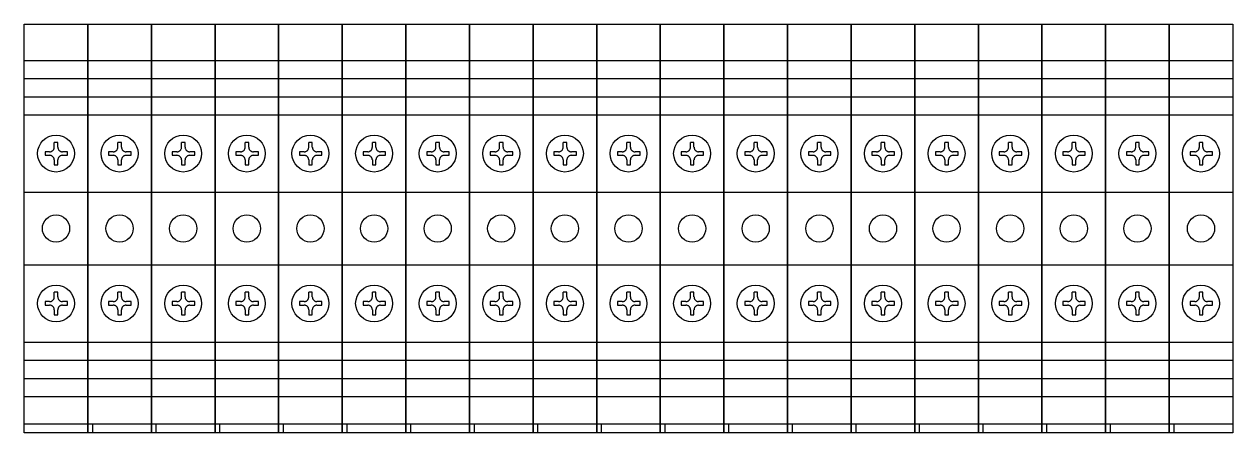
# Model space of a CAD drawing. Extents: x 304728 to 305528, y 295754 to 297954.
# Drawn here: x 305260.5 to 305393.5, y 296476.5 to 296521.5 of the extents above; entities that cross this region are included whole.
import ezdxf

# ---------------------------------------------------------------- set-up
doc = ezdxf.new("R2010")
doc.units = 0
doc.header["$MEASUREMENT"] = 0
doc.linetypes.add('ACAD_ISO02W100', pattern=[15, 12, -3])
doc.layers.add('Layer1', color=7, linetype='Continuous')
doc.layers.add('文字', color=3, linetype='Continuous')

msp = doc.modelspace()

# ---------------------------------------------------------------- linework, layer by layer
at = {"color": 7}
for p, q in [((305260.51, 296517.47), (305267.51, 296517.47)), ((305274.51, 296517.47), (305281.51, 296517.47)), ((305295.51, 296517.47), (305302.52, 296517.47)), ((305309.52, 296517.47), (305316.52, 296517.47)), ((305330.52, 296517.47), (305337.52, 296517.47)), ((305344.52, 296517.47), (305351.53, 296517.47)), ((305365.53, 296517.47), (305372.53, 296517.47)), ((305379.53, 296517.47), (305386.53, 296517.47)), ((305260.51, 296515.47), (305267.51, 296515.47)), ((305274.51, 296515.47), (305281.51, 296515.47)), ((305295.51, 296515.47), (305302.52, 296515.47)), ((305309.52, 296515.47), (305316.52, 296515.47)), ((305330.52, 296515.47), (305337.52, 296515.47)), ((305344.52, 296515.47), (305351.53, 296515.47)), ((305365.53, 296515.47), (305372.53, 296515.47)), ((305379.53, 296515.47), (305386.53, 296515.47)), ((305260.51, 296513.47), (305267.51, 296513.47)), ((305274.51, 296513.47), (305281.51, 296513.47)), ((305295.51, 296513.47), (305302.52, 296513.47)), ((305309.52, 296513.47), (305316.52, 296513.47)), ((305330.52, 296513.47), (305337.52, 296513.47)), ((305344.52, 296513.47), (305351.53, 296513.47)), ((305365.53, 296513.47), (305372.53, 296513.47)), ((305379.53, 296513.47), (305386.53, 296513.47)), ((305260.51, 296511.47), (305267.51, 296511.47)), ((305274.51, 296511.47), (305281.51, 296511.47)), ((305295.51, 296511.47), (305302.52, 296511.47)), ((305309.52, 296511.47), (305316.52, 296511.47)), ((305330.52, 296511.47), (305337.52, 296511.47)), ((305344.52, 296511.47), (305351.53, 296511.47)), ((305365.53, 296511.47), (305372.53, 296511.47)), ((305379.53, 296511.47), (305386.53, 296511.47)), ((305260.51, 296502.97), (305267.51, 296502.97)), ((305274.51, 296502.97), (305281.51, 296502.97)), ((305295.51, 296502.97), (305302.52, 296502.97)), ((305309.52, 296502.97), (305316.52, 296502.97)), ((305330.52, 296502.97), (305337.52, 296502.97)), ((305344.52, 296502.97), (305351.53, 296502.97)), ((305365.53, 296502.97), (305372.53, 296502.97)), ((305379.53, 296502.97), (305386.53, 296502.97)), ((305260.51, 296494.97), (305267.51, 296494.97)), ((305274.51, 296494.97), (305281.51, 296494.97)), ((305295.51, 296494.97), (305302.52, 296494.97)), ((305309.52, 296494.97), (305316.52, 296494.97)), ((305330.52, 296494.97), (305337.52, 296494.97)), ((305344.52, 296494.97), (305351.53, 296494.97)), ((305365.53, 296494.97), (305372.53, 296494.97)), ((305379.53, 296494.97), (305386.53, 296494.97)), ((305260.51, 296486.47), (305267.51, 296486.47)), ((305274.51, 296486.47), (305281.51, 296486.47)), ((305295.51, 296486.47), (305302.52, 296486.47)), ((305309.52, 296486.47), (305316.52, 296486.47)), ((305330.52, 296486.47), (305337.52, 296486.47)), ((305344.52, 296486.47), (305351.53, 296486.47)), ((305365.53, 296486.47), (305372.53, 296486.47)), ((305379.53, 296486.47), (305386.53, 296486.47)), ((305260.51, 296484.47), (305267.51, 296484.47)), ((305274.51, 296484.47), (305281.51, 296484.47)), ((305295.51, 296484.47), (305302.52, 296484.47)), ((305309.52, 296484.47), (305316.52, 296484.47)), ((305330.52, 296484.47), (305337.52, 296484.47)), ((305344.52, 296484.47), (305351.53, 296484.47)), ((305365.53, 296484.47), (305372.53, 296484.47)), ((305379.53, 296484.47), (305386.53, 296484.47)), ((305260.51, 296482.47), (305267.51, 296482.47)), ((305274.51, 296482.47), (305281.51, 296482.47)), ((305295.51, 296482.47), (305302.52, 296482.47)), ((305309.52, 296482.47), (305316.52, 296482.47)), ((305330.52, 296482.47), (305337.52, 296482.47)), ((305344.52, 296482.47), (305351.53, 296482.47)), ((305365.53, 296482.47), (305372.53, 296482.47)), ((305379.53, 296482.47), (305386.53, 296482.47)), ((305260.51, 296480.47), (305267.51, 296480.47)), ((305274.51, 296480.47), (305281.51, 296480.47)), ((305295.51, 296480.47), (305302.52, 296480.47)), ((305309.52, 296480.47), (305316.52, 296480.47)), ((305330.52, 296480.47), (305337.52, 296480.47)), ((305344.52, 296480.47), (305351.53, 296480.47)), ((305365.53, 296480.47), (305372.53, 296480.47)), ((305379.53, 296480.47), (305386.53, 296480.47)), ((305260.51, 296477.47), (305267.51, 296477.47)), ((305274.51, 296477.47), (305281.51, 296477.47)), ((305275.01, 296477.47), (305275.01, 296476.47)), ((305295.51, 296477.47), (305302.52, 296477.47)), ((305296.01, 296477.47), (305296.01, 296476.47)), ((305309.52, 296477.47), (305316.52, 296477.47)), ((305310.02, 296477.47), (305310.02, 296476.47)), ((305330.52, 296477.47), (305337.52, 296477.47)), ((305331.02, 296477.47), (305331.02, 296476.47)), ((305344.52, 296477.47), (305351.53, 296477.47)), ((305345.02, 296477.47), (305345.02, 296476.47)), ((305365.53, 296477.47), (305372.53, 296477.47)), ((305366.03, 296477.47), (305366.03, 296476.47)), ((305379.53, 296477.47), (305386.53, 296477.47)), ((305380.03, 296477.47), (305380.03, 296476.47))]:
    msp.add_line(p, q, dxfattribs=at)
at = {"color": 4}
for p, q in [((305267.51, 296517.47), (305274.51, 296517.47)), ((305302.52, 296517.47), (305309.52, 296517.47)), ((305337.52, 296517.47), (305344.52, 296517.47)), ((305372.53, 296517.47), (305379.53, 296517.47)), ((305267.51, 296515.47), (305274.51, 296515.47)), ((305302.52, 296515.47), (305309.52, 296515.47)), ((305337.52, 296515.47), (305344.52, 296515.47)), ((305372.53, 296515.47), (305379.53, 296515.47)), ((305267.51, 296513.47), (305274.51, 296513.47)), ((305302.52, 296513.47), (305309.52, 296513.47)), ((305337.52, 296513.47), (305344.52, 296513.47)), ((305372.53, 296513.47), (305379.53, 296513.47)), ((305267.51, 296511.47), (305274.51, 296511.47)), ((305302.52, 296511.47), (305309.52, 296511.47)), ((305337.52, 296511.47), (305344.52, 296511.47)), ((305372.53, 296511.47), (305379.53, 296511.47)), ((305267.51, 296502.97), (305274.51, 296502.97)), ((305302.52, 296502.97), (305309.52, 296502.97)), ((305337.52, 296502.97), (305344.52, 296502.97)), ((305372.53, 296502.97), (305379.53, 296502.97)), ((305267.51, 296494.97), (305274.51, 296494.97)), ((305302.52, 296494.97), (305309.52, 296494.97)), ((305337.52, 296494.97), (305344.52, 296494.97)), ((305372.53, 296494.97), (305379.53, 296494.97)), ((305267.51, 296486.47), (305274.51, 296486.47)), ((305302.52, 296486.47), (305309.52, 296486.47)), ((305337.52, 296486.47), (305344.52, 296486.47)), ((305372.53, 296486.47), (305379.53, 296486.47)), ((305267.51, 296484.47), (305274.51, 296484.47)), ((305302.52, 296484.47), (305309.52, 296484.47)), ((305337.52, 296484.47), (305344.52, 296484.47)), ((305372.53, 296484.47), (305379.53, 296484.47)), ((305267.51, 296482.47), (305274.51, 296482.47)), ((305302.52, 296482.47), (305309.52, 296482.47)), ((305337.52, 296482.47), (305344.52, 296482.47)), ((305372.53, 296482.47), (305379.53, 296482.47)), ((305267.51, 296480.47), (305274.51, 296480.47)), ((305302.52, 296480.47), (305309.52, 296480.47)), ((305337.52, 296480.47), (305344.52, 296480.47)), ((305372.53, 296480.47), (305379.53, 296480.47)), ((305267.51, 296477.47), (305274.51, 296477.47)), ((305268.01, 296477.47), (305268.01, 296476.47)), ((305302.52, 296477.47), (305309.52, 296477.47)), ((305303.02, 296477.47), (305303.02, 296476.47)), ((305337.52, 296477.47), (305344.52, 296477.47)), ((305338.02, 296477.47), (305338.02, 296476.47)), ((305372.53, 296477.47), (305379.53, 296477.47)), ((305373.03, 296477.47), (305373.03, 296476.47))]:
    msp.add_line(p, q, dxfattribs=at)
at = {"color": 3}
for p, q in [((305281.51, 296517.47), (305288.51, 296517.47)), ((305316.52, 296517.47), (305323.52, 296517.47)), ((305351.53, 296517.47), (305358.53, 296517.47)), ((305386.53, 296517.47), (305393.53, 296517.47)), ((305281.51, 296515.47), (305288.51, 296515.47)), ((305316.52, 296515.47), (305323.52, 296515.47)), ((305351.53, 296515.47), (305358.53, 296515.47)), ((305386.53, 296515.47), (305393.53, 296515.47)), ((305281.51, 296513.47), (305288.51, 296513.47)), ((305316.52, 296513.47), (305323.52, 296513.47)), ((305351.53, 296513.47), (305358.53, 296513.47)), ((305386.53, 296513.47), (305393.53, 296513.47)), ((305281.51, 296511.47), (305288.51, 296511.47)), ((305316.52, 296511.47), (305323.52, 296511.47)), ((305351.53, 296511.47), (305358.53, 296511.47)), ((305386.53, 296511.47), (305393.53, 296511.47)), ((305281.51, 296502.97), (305288.51, 296502.97)), ((305316.52, 296502.97), (305323.52, 296502.97)), ((305351.53, 296502.97), (305358.53, 296502.97)), ((305386.53, 296502.97), (305393.53, 296502.97)), ((305281.51, 296494.97), (305288.51, 296494.97)), ((305316.52, 296494.97), (305323.52, 296494.97)), ((305351.53, 296494.97), (305358.53, 296494.97)), ((305386.53, 296494.97), (305393.53, 296494.97)), ((305281.51, 296486.47), (305288.51, 296486.47)), ((305316.52, 296486.47), (305323.52, 296486.47)), ((305351.53, 296486.47), (305358.53, 296486.47)), ((305386.53, 296486.47), (305393.53, 296486.47)), ((305281.51, 296484.47), (305288.51, 296484.47)), ((305316.52, 296484.47), (305323.52, 296484.47)), ((305351.53, 296484.47), (305358.53, 296484.47)), ((305386.53, 296484.47), (305393.53, 296484.47)), ((305281.51, 296482.47), (305288.51, 296482.47)), ((305316.52, 296482.47), (305323.52, 296482.47)), ((305351.53, 296482.47), (305358.53, 296482.47)), ((305386.53, 296482.47), (305393.53, 296482.47)), ((305281.51, 296480.47), (305288.51, 296480.47)), ((305316.52, 296480.47), (305323.52, 296480.47)), ((305351.53, 296480.47), (305358.53, 296480.47)), ((305386.53, 296480.47), (305393.53, 296480.47)), ((305281.51, 296477.47), (305288.51, 296477.47)), ((305282.01, 296477.47), (305282.01, 296476.47)), ((305316.52, 296477.47), (305323.52, 296477.47)), ((305317.02, 296477.47), (305317.02, 296476.47)), ((305351.53, 296477.47), (305358.53, 296477.47)), ((305352.03, 296477.47), (305352.03, 296476.47)), ((305386.53, 296477.47), (305393.53, 296477.47)), ((305387.03, 296477.47), (305387.03, 296476.47))]:
    msp.add_line(p, q, dxfattribs=at)
at = {"color": 1}
for p, q in [((305288.51, 296517.47), (305295.51, 296517.47)), ((305323.52, 296517.47), (305330.52, 296517.47)), ((305358.53, 296517.47), (305365.53, 296517.47)), ((305288.51, 296515.47), (305295.51, 296515.47)), ((305323.52, 296515.47), (305330.52, 296515.47)), ((305358.53, 296515.47), (305365.53, 296515.47)), ((305288.51, 296513.47), (305295.51, 296513.47)), ((305323.52, 296513.47), (305330.52, 296513.47)), ((305358.53, 296513.47), (305365.53, 296513.47)), ((305288.51, 296511.47), (305295.51, 296511.47)), ((305323.52, 296511.47), (305330.52, 296511.47)), ((305358.53, 296511.47), (305365.53, 296511.47)), ((305288.51, 296502.97), (305295.51, 296502.97)), ((305323.52, 296502.97), (305330.52, 296502.97)), ((305358.53, 296502.97), (305365.53, 296502.97)), ((305288.51, 296494.97), (305295.51, 296494.97)), ((305323.52, 296494.97), (305330.52, 296494.97)), ((305358.53, 296494.97), (305365.53, 296494.97)), ((305288.51, 296486.47), (305295.51, 296486.47)), ((305323.52, 296486.47), (305330.52, 296486.47)), ((305358.53, 296486.47), (305365.53, 296486.47)), ((305288.51, 296484.47), (305295.51, 296484.47)), ((305323.52, 296484.47), (305330.52, 296484.47)), ((305358.53, 296484.47), (305365.53, 296484.47)), ((305288.51, 296482.47), (305295.51, 296482.47)), ((305323.52, 296482.47), (305330.52, 296482.47)), ((305358.53, 296482.47), (305365.53, 296482.47)), ((305288.51, 296480.47), (305295.51, 296480.47)), ((305323.52, 296480.47), (305330.52, 296480.47)), ((305358.53, 296480.47), (305365.53, 296480.47)), ((305288.51, 296477.47), (305295.51, 296477.47)), ((305289.01, 296477.47), (305289.01, 296476.47)), ((305323.52, 296477.47), (305330.52, 296477.47)), ((305324.02, 296477.47), (305324.02, 296476.47)), ((305358.53, 296477.47), (305365.53, 296477.47)), ((305359.03, 296477.47), (305359.03, 296476.47))]:
    msp.add_line(p, q, dxfattribs=at)
at = {"color": 7}
for points in [[(305260.51, 296521.47), (305267.51, 296521.47), (305267.51, 296476.47), (305260.51, 296476.47)], [(305274.51, 296521.47), (305281.51, 296521.47), (305281.51, 296476.47), (305274.51, 296476.47)], [(305295.51, 296521.47), (305302.52, 296521.47), (305302.52, 296476.47), (305295.51, 296476.47)], [(305309.52, 296521.47), (305316.52, 296521.47), (305316.52, 296476.47), (305309.52, 296476.47)], [(305330.52, 296521.47), (305337.52, 296521.47), (305337.52, 296476.47), (305330.52, 296476.47)], [(305344.52, 296521.47), (305351.53, 296521.47), (305351.53, 296476.47), (305344.52, 296476.47)], [(305365.53, 296521.47), (305372.53, 296521.47), (305372.53, 296476.47), (305365.53, 296476.47)], [(305379.53, 296521.47), (305386.53, 296521.47), (305386.53, 296476.47), (305379.53, 296476.47)]]:
    msp.add_lwpolyline(points, close=True, dxfattribs=at)
at = {"color": 4}
for points in [[(305267.51, 296521.47), (305274.51, 296521.47), (305274.51, 296476.47), (305267.51, 296476.47)], [(305302.52, 296521.47), (305309.52, 296521.47), (305309.52, 296476.47), (305302.52, 296476.47)], [(305337.52, 296521.47), (305344.52, 296521.47), (305344.52, 296476.47), (305337.52, 296476.47)], [(305372.53, 296521.47), (305379.53, 296521.47), (305379.53, 296476.47), (305372.53, 296476.47)]]:
    msp.add_lwpolyline(points, close=True, dxfattribs=at)
at = {"color": 3}
for points in [[(305281.51, 296521.47), (305288.51, 296521.47), (305288.51, 296476.47), (305281.51, 296476.47)], [(305316.52, 296521.47), (305323.52, 296521.47), (305323.52, 296476.47), (305316.52, 296476.47)], [(305351.53, 296521.47), (305358.53, 296521.47), (305358.53, 296476.47), (305351.53, 296476.47)], [(305386.53, 296521.47), (305393.53, 296521.47), (305393.53, 296476.47), (305386.53, 296476.47)]]:
    msp.add_lwpolyline(points, close=True, dxfattribs=at)
at = {"color": 1}
for points in [[(305288.51, 296521.47), (305295.51, 296521.47), (305295.51, 296476.47), (305288.51, 296476.47)], [(305323.52, 296521.47), (305330.52, 296521.47), (305330.52, 296476.47), (305323.52, 296476.47)], [(305358.53, 296521.47), (305365.53, 296521.47), (305365.53, 296476.47), (305358.53, 296476.47)]]:
    msp.add_lwpolyline(points, close=True, dxfattribs=at)
at = {"color": 7}
for centre in [(305264.01, 296498.97), (305278.01, 296498.97), (305299.02, 296498.97), (305313.02, 296498.97), (305334.02, 296498.97), (305348.03, 296498.97), (305369.03, 296498.97), (305383.03, 296498.97)]:
    msp.add_circle(centre, 1.5, dxfattribs=at)
at = {"color": 4}
for centre in [(305271.01, 296498.97), (305306.02, 296498.97), (305341.02, 296498.97), (305376.03, 296498.97)]:
    msp.add_circle(centre, 1.5, dxfattribs=at)
at = {"color": 3}
for centre in [(305285.01, 296498.97), (305320.02, 296498.97), (305355.03, 296498.97), (305390.03, 296498.97)]:
    msp.add_circle(centre, 1.5, dxfattribs=at)
at = {"color": 1}
for centre in [(305292.01, 296498.97), (305327.02, 296498.97), (305362.03, 296498.97)]:
    msp.add_circle(centre, 1.5, dxfattribs=at)
at = {"layer": 'Layer1', "color": 7, "lineweight": -3, "ltscale": 50}
for centre in [(305264.01, 296507.22), (305278.01, 296507.22), (305299.02, 296507.22), (305313.02, 296507.22), (305334.02, 296507.22), (305348.03, 296507.22), (305369.03, 296507.22), (305383.03, 296507.22), (305264.01, 296490.72), (305278.01, 296490.72), (305299.02, 296490.72), (305313.02, 296490.72), (305334.02, 296490.72), (305348.03, 296490.72), (305369.03, 296490.72), (305383.03, 296490.72)]:
    msp.add_circle(centre, 2.03, dxfattribs=at)
at = {"layer": 'Layer1', "color": 4, "lineweight": -3, "ltscale": 50}
for centre in [(305271.01, 296507.22), (305306.02, 296507.22), (305341.02, 296507.22), (305376.03, 296507.22), (305271.01, 296490.72), (305306.02, 296490.72), (305341.02, 296490.72), (305376.03, 296490.72)]:
    msp.add_circle(centre, 2.03, dxfattribs=at)
at = {"layer": 'Layer1', "color": 3, "lineweight": -3, "ltscale": 50}
for centre in [(305285.01, 296507.22), (305320.02, 296507.22), (305355.03, 296507.22), (305390.03, 296507.22), (305285.01, 296490.72), (305320.02, 296490.72), (305355.03, 296490.72), (305390.03, 296490.72)]:
    msp.add_circle(centre, 2.03, dxfattribs=at)
at = {"layer": 'Layer1', "color": 1, "lineweight": -3, "ltscale": 50}
for centre in [(305292.01, 296507.22), (305327.02, 296507.22), (305362.03, 296507.22), (305292.01, 296490.72), (305327.02, 296490.72), (305362.03, 296490.72)]:
    msp.add_circle(centre, 2.03, dxfattribs=at)
at = {"layer": '文字', "color": 7, "linetype": 'ACAD_ISO02W100'}
for p, q in [((305264.22, 296508.45), (305263.82, 296508.45)), ((305263.82, 296507.93), (305263.82, 296508.45)), ((305264.22, 296507.93), (305264.22, 296508.45)), ((305278.22, 296508.45), (305277.82, 296508.45)), ((305277.82, 296507.93), (305277.82, 296508.45)), ((305278.22, 296507.93), (305278.22, 296508.45)), ((305299.22, 296508.45), (305298.83, 296508.45)), ((305298.83, 296507.93), (305298.83, 296508.45)), ((305299.22, 296507.93), (305299.22, 296508.45)), ((305313.23, 296508.45), (305312.83, 296508.45)), ((305312.83, 296507.93), (305312.83, 296508.45)), ((305313.23, 296507.93), (305313.23, 296508.45)), ((305334.23, 296508.45), (305333.84, 296508.45)), ((305333.84, 296507.93), (305333.84, 296508.45)), ((305334.23, 296507.93), (305334.23, 296508.45)), ((305348.23, 296508.45), (305347.84, 296508.45)), ((305347.84, 296507.93), (305347.84, 296508.45)), ((305348.23, 296507.93), (305348.23, 296508.45)), ((305369.24, 296508.45), (305368.84, 296508.45)), ((305368.84, 296507.93), (305368.84, 296508.45)), ((305369.24, 296507.93), (305369.24, 296508.45)), ((305383.24, 296508.45), (305382.85, 296508.45)), ((305382.85, 296507.93), (305382.85, 296508.45)), ((305383.24, 296507.93), (305383.24, 296508.45)), ((305263.31, 296507.42), (305262.8, 296507.42)), ((305262.8, 296507.42), (305262.8, 296507.03)), ((305265.28, 296507.42), (305264.72, 296507.42)), ((305265.28, 296507.03), (305265.28, 296507.42)), ((305277.32, 296507.42), (305276.81, 296507.42)), ((305276.81, 296507.42), (305276.81, 296507.03)), ((305279.28, 296507.42), (305278.73, 296507.42)), ((305279.28, 296507.03), (305279.28, 296507.42)), ((305298.32, 296507.42), (305297.81, 296507.42)), ((305297.81, 296507.42), (305297.81, 296507.03)), ((305300.28, 296507.42), (305299.73, 296507.42)), ((305300.28, 296507.03), (305300.28, 296507.42)), ((305312.32, 296507.42), (305311.81, 296507.42)), ((305311.81, 296507.42), (305311.81, 296507.03)), ((305314.29, 296507.42), (305313.73, 296507.42)), ((305314.29, 296507.03), (305314.29, 296507.42)), ((305333.33, 296507.42), (305332.82, 296507.42)), ((305332.82, 296507.42), (305332.82, 296507.03)), ((305335.29, 296507.42), (305334.74, 296507.42)), ((305335.29, 296507.03), (305335.29, 296507.42)), ((305347.33, 296507.42), (305346.82, 296507.42)), ((305346.82, 296507.42), (305346.82, 296507.03)), ((305349.29, 296507.42), (305348.74, 296507.42)), ((305349.29, 296507.03), (305349.29, 296507.42)), ((305368.33, 296507.42), (305367.82, 296507.42)), ((305367.82, 296507.42), (305367.82, 296507.03)), ((305370.3, 296507.42), (305369.75, 296507.42)), ((305370.3, 296507.03), (305370.3, 296507.42)), ((305382.34, 296507.42), (305381.83, 296507.42)), ((305381.83, 296507.42), (305381.83, 296507.03)), ((305384.3, 296507.42), (305383.75, 296507.42)), ((305384.3, 296507.03), (305384.3, 296507.42)), ((305262.8, 296507.03), (305263.31, 296507.03)), ((305263.82, 296506.52), (305263.82, 296505.97)), ((305263.82, 296505.97), (305264.22, 296505.97)), ((305264.22, 296505.97), (305264.22, 296506.52)), ((305264.72, 296507.03), (305265.28, 296507.03)), ((305276.81, 296507.03), (305277.32, 296507.03)), ((305277.82, 296506.52), (305277.82, 296505.97)), ((305277.82, 296505.97), (305278.22, 296505.97)), ((305278.22, 296505.97), (305278.22, 296506.52)), ((305278.73, 296507.03), (305279.28, 296507.03)), ((305297.81, 296507.03), (305298.32, 296507.03)), ((305298.83, 296506.52), (305298.83, 296505.97)), ((305298.83, 296505.97), (305299.22, 296505.97)), ((305299.22, 296505.97), (305299.22, 296506.52)), ((305299.73, 296507.03), (305300.28, 296507.03)), ((305311.81, 296507.03), (305312.32, 296507.03)), ((305312.83, 296506.52), (305312.83, 296505.97)), ((305312.83, 296505.97), (305313.23, 296505.97)), ((305313.23, 296505.97), (305313.23, 296506.52)), ((305313.73, 296507.03), (305314.29, 296507.03)), ((305332.82, 296507.03), (305333.33, 296507.03)), ((305333.84, 296506.52), (305333.84, 296505.97)), ((305333.84, 296505.97), (305334.23, 296505.97)), ((305334.23, 296505.97), (305334.23, 296506.52)), ((305334.74, 296507.03), (305335.29, 296507.03)), ((305346.82, 296507.03), (305347.33, 296507.03)), ((305347.84, 296506.52), (305347.84, 296505.97)), ((305347.84, 296505.97), (305348.23, 296505.97)), ((305348.23, 296505.97), (305348.23, 296506.52)), ((305348.74, 296507.03), (305349.29, 296507.03)), ((305367.82, 296507.03), (305368.33, 296507.03)), ((305368.84, 296506.52), (305368.84, 296505.97)), ((305368.84, 296505.97), (305369.24, 296505.97)), ((305369.24, 296505.97), (305369.24, 296506.52)), ((305369.75, 296507.03), (305370.3, 296507.03)), ((305381.83, 296507.03), (305382.34, 296507.03)), ((305382.85, 296506.52), (305382.85, 296505.97)), ((305382.85, 296505.97), (305383.24, 296505.97)), ((305383.24, 296505.97), (305383.24, 296506.52)), ((305383.75, 296507.03), (305384.3, 296507.03)), ((305264.22, 296491.95), (305263.82, 296491.95)), ((305263.82, 296491.43), (305263.82, 296491.95)), ((305264.22, 296491.43), (305264.22, 296491.95)), ((305278.22, 296491.95), (305277.82, 296491.95)), ((305277.82, 296491.43), (305277.82, 296491.95)), ((305278.22, 296491.43), (305278.22, 296491.95)), ((305299.22, 296491.95), (305298.83, 296491.95)), ((305298.83, 296491.43), (305298.83, 296491.95)), ((305299.22, 296491.43), (305299.22, 296491.95)), ((305313.23, 296491.95), (305312.83, 296491.95)), ((305312.83, 296491.43), (305312.83, 296491.95)), ((305313.23, 296491.43), (305313.23, 296491.95)), ((305334.23, 296491.95), (305333.84, 296491.95)), ((305333.84, 296491.43), (305333.84, 296491.95)), ((305334.23, 296491.43), (305334.23, 296491.95)), ((305348.23, 296491.95), (305347.84, 296491.95)), ((305347.84, 296491.43), (305347.84, 296491.95)), ((305348.23, 296491.43), (305348.23, 296491.95)), ((305369.24, 296491.95), (305368.84, 296491.95)), ((305368.84, 296491.43), (305368.84, 296491.95)), ((305369.24, 296491.43), (305369.24, 296491.95)), ((305383.24, 296491.95), (305382.85, 296491.95)), ((305382.85, 296491.43), (305382.85, 296491.95)), ((305383.24, 296491.43), (305383.24, 296491.95)), ((305263.31, 296490.92), (305262.8, 296490.92)), ((305262.8, 296490.92), (305262.8, 296490.53)), ((305262.8, 296490.53), (305263.31, 296490.53)), ((305263.82, 296490.02), (305263.82, 296489.47)), ((305264.22, 296489.47), (305264.22, 296490.02)), ((305265.28, 296490.92), (305264.72, 296490.92)), ((305264.72, 296490.53), (305265.28, 296490.53)), ((305265.28, 296490.53), (305265.28, 296490.92)), ((305277.32, 296490.92), (305276.81, 296490.92)), ((305276.81, 296490.92), (305276.81, 296490.53)), ((305276.81, 296490.53), (305277.32, 296490.53)), ((305277.82, 296490.02), (305277.82, 296489.47)), ((305278.22, 296489.47), (305278.22, 296490.02)), ((305279.28, 296490.92), (305278.73, 296490.92)), ((305278.73, 296490.53), (305279.28, 296490.53)), ((305279.28, 296490.53), (305279.28, 296490.92)), ((305298.32, 296490.92), (305297.81, 296490.92)), ((305297.81, 296490.92), (305297.81, 296490.53)), ((305297.81, 296490.53), (305298.32, 296490.53)), ((305298.83, 296490.02), (305298.83, 296489.47)), ((305299.22, 296489.47), (305299.22, 296490.02)), ((305300.28, 296490.92), (305299.73, 296490.92)), ((305299.73, 296490.53), (305300.28, 296490.53)), ((305300.28, 296490.53), (305300.28, 296490.92)), ((305312.32, 296490.92), (305311.81, 296490.92)), ((305311.81, 296490.92), (305311.81, 296490.53)), ((305311.81, 296490.53), (305312.32, 296490.53)), ((305312.83, 296490.02), (305312.83, 296489.47)), ((305313.23, 296489.47), (305313.23, 296490.02)), ((305314.29, 296490.92), (305313.73, 296490.92)), ((305313.73, 296490.53), (305314.29, 296490.53)), ((305314.29, 296490.53), (305314.29, 296490.92)), ((305333.33, 296490.92), (305332.82, 296490.92)), ((305332.82, 296490.92), (305332.82, 296490.53)), ((305332.82, 296490.53), (305333.33, 296490.53)), ((305333.84, 296490.02), (305333.84, 296489.47)), ((305334.23, 296489.47), (305334.23, 296490.02)), ((305335.29, 296490.92), (305334.74, 296490.92)), ((305334.74, 296490.53), (305335.29, 296490.53)), ((305335.29, 296490.53), (305335.29, 296490.92)), ((305347.33, 296490.92), (305346.82, 296490.92)), ((305346.82, 296490.92), (305346.82, 296490.53)), ((305346.82, 296490.53), (305347.33, 296490.53)), ((305347.84, 296490.02), (305347.84, 296489.47)), ((305348.23, 296489.47), (305348.23, 296490.02)), ((305349.29, 296490.92), (305348.74, 296490.92)), ((305348.74, 296490.53), (305349.29, 296490.53)), ((305349.29, 296490.53), (305349.29, 296490.92)), ((305368.33, 296490.92), (305367.82, 296490.92)), ((305367.82, 296490.92), (305367.82, 296490.53)), ((305367.82, 296490.53), (305368.33, 296490.53)), ((305368.84, 296490.02), (305368.84, 296489.47)), ((305369.24, 296489.47), (305369.24, 296490.02)), ((305370.3, 296490.92), (305369.75, 296490.92)), ((305369.75, 296490.53), (305370.3, 296490.53)), ((305370.3, 296490.53), (305370.3, 296490.92)), ((305382.34, 296490.92), (305381.83, 296490.92)), ((305381.83, 296490.92), (305381.83, 296490.53)), ((305381.83, 296490.53), (305382.34, 296490.53)), ((305382.85, 296490.02), (305382.85, 296489.47)), ((305383.24, 296489.47), (305383.24, 296490.02)), ((305384.3, 296490.92), (305383.75, 296490.92)), ((305383.75, 296490.53), (305384.3, 296490.53)), ((305384.3, 296490.53), (305384.3, 296490.92)), ((305263.82, 296489.47), (305264.22, 296489.47)), ((305277.82, 296489.47), (305278.22, 296489.47)), ((305298.83, 296489.47), (305299.22, 296489.47)), ((305312.83, 296489.47), (305313.23, 296489.47)), ((305333.84, 296489.47), (305334.23, 296489.47)), ((305347.84, 296489.47), (305348.23, 296489.47)), ((305368.84, 296489.47), (305369.24, 296489.47)), ((305382.85, 296489.47), (305383.24, 296489.47))]:
    msp.add_line(p, q, dxfattribs=at)
at = {"layer": '文字', "color": 4, "linetype": 'ACAD_ISO02W100'}
for p, q in [((305271.22, 296508.45), (305270.82, 296508.45)), ((305270.82, 296507.93), (305270.82, 296508.45)), ((305271.22, 296507.93), (305271.22, 296508.45)), ((305306.22, 296508.45), (305305.83, 296508.45)), ((305305.83, 296507.93), (305305.83, 296508.45)), ((305306.22, 296507.93), (305306.22, 296508.45)), ((305341.23, 296508.45), (305340.84, 296508.45)), ((305340.84, 296507.93), (305340.84, 296508.45)), ((305341.23, 296507.93), (305341.23, 296508.45)), ((305376.24, 296508.45), (305375.84, 296508.45)), ((305375.84, 296507.93), (305375.84, 296508.45)), ((305376.24, 296507.93), (305376.24, 296508.45)), ((305270.31, 296507.42), (305269.8, 296507.42)), ((305269.8, 296507.42), (305269.8, 296507.03)), ((305272.28, 296507.42), (305271.73, 296507.42)), ((305272.28, 296507.03), (305272.28, 296507.42)), ((305305.32, 296507.42), (305304.81, 296507.42)), ((305304.81, 296507.42), (305304.81, 296507.03)), ((305307.28, 296507.42), (305306.73, 296507.42)), ((305307.28, 296507.03), (305307.28, 296507.42)), ((305340.33, 296507.42), (305339.82, 296507.42)), ((305339.82, 296507.42), (305339.82, 296507.03)), ((305342.29, 296507.42), (305341.74, 296507.42)), ((305342.29, 296507.03), (305342.29, 296507.42)), ((305375.34, 296507.42), (305374.83, 296507.42)), ((305374.83, 296507.42), (305374.83, 296507.03)), ((305377.3, 296507.42), (305376.75, 296507.42)), ((305377.3, 296507.03), (305377.3, 296507.42)), ((305269.8, 296507.03), (305270.31, 296507.03)), ((305270.82, 296506.52), (305270.82, 296505.97)), ((305270.82, 296505.97), (305271.22, 296505.97)), ((305271.22, 296505.97), (305271.22, 296506.52)), ((305271.73, 296507.03), (305272.28, 296507.03)), ((305304.81, 296507.03), (305305.32, 296507.03)), ((305305.83, 296506.52), (305305.83, 296505.97)), ((305305.83, 296505.97), (305306.22, 296505.97)), ((305306.22, 296505.97), (305306.22, 296506.52)), ((305306.73, 296507.03), (305307.28, 296507.03)), ((305339.82, 296507.03), (305340.33, 296507.03)), ((305340.84, 296506.52), (305340.84, 296505.97)), ((305340.84, 296505.97), (305341.23, 296505.97)), ((305341.23, 296505.97), (305341.23, 296506.52)), ((305341.74, 296507.03), (305342.29, 296507.03)), ((305374.83, 296507.03), (305375.34, 296507.03)), ((305375.84, 296506.52), (305375.84, 296505.97)), ((305375.84, 296505.97), (305376.24, 296505.97)), ((305376.24, 296505.97), (305376.24, 296506.52)), ((305376.75, 296507.03), (305377.3, 296507.03)), ((305271.22, 296491.95), (305270.82, 296491.95)), ((305270.82, 296491.43), (305270.82, 296491.95)), ((305271.22, 296491.43), (305271.22, 296491.95)), ((305306.22, 296491.95), (305305.83, 296491.95)), ((305305.83, 296491.43), (305305.83, 296491.95)), ((305306.22, 296491.43), (305306.22, 296491.95)), ((305341.23, 296491.95), (305340.84, 296491.95)), ((305340.84, 296491.43), (305340.84, 296491.95)), ((305341.23, 296491.43), (305341.23, 296491.95)), ((305376.24, 296491.95), (305375.84, 296491.95)), ((305375.84, 296491.43), (305375.84, 296491.95)), ((305376.24, 296491.43), (305376.24, 296491.95)), ((305270.31, 296490.92), (305269.8, 296490.92)), ((305269.8, 296490.92), (305269.8, 296490.53)), ((305269.8, 296490.53), (305270.31, 296490.53)), ((305270.82, 296490.02), (305270.82, 296489.47)), ((305271.22, 296489.47), (305271.22, 296490.02)), ((305272.28, 296490.92), (305271.73, 296490.92)), ((305271.73, 296490.53), (305272.28, 296490.53)), ((305272.28, 296490.53), (305272.28, 296490.92)), ((305305.32, 296490.92), (305304.81, 296490.92)), ((305304.81, 296490.92), (305304.81, 296490.53)), ((305304.81, 296490.53), (305305.32, 296490.53)), ((305305.83, 296490.02), (305305.83, 296489.47)), ((305306.22, 296489.47), (305306.22, 296490.02)), ((305307.28, 296490.92), (305306.73, 296490.92)), ((305306.73, 296490.53), (305307.28, 296490.53)), ((305307.28, 296490.53), (305307.28, 296490.92)), ((305340.33, 296490.92), (305339.82, 296490.92)), ((305339.82, 296490.92), (305339.82, 296490.53)), ((305339.82, 296490.53), (305340.33, 296490.53)), ((305340.84, 296490.02), (305340.84, 296489.47)), ((305341.23, 296489.47), (305341.23, 296490.02)), ((305342.29, 296490.92), (305341.74, 296490.92)), ((305341.74, 296490.53), (305342.29, 296490.53)), ((305342.29, 296490.53), (305342.29, 296490.92)), ((305375.34, 296490.92), (305374.83, 296490.92)), ((305374.83, 296490.92), (305374.83, 296490.53)), ((305374.83, 296490.53), (305375.34, 296490.53)), ((305375.84, 296490.02), (305375.84, 296489.47)), ((305376.24, 296489.47), (305376.24, 296490.02)), ((305377.3, 296490.92), (305376.75, 296490.92)), ((305376.75, 296490.53), (305377.3, 296490.53)), ((305377.3, 296490.53), (305377.3, 296490.92)), ((305270.82, 296489.47), (305271.22, 296489.47)), ((305305.83, 296489.47), (305306.22, 296489.47)), ((305340.84, 296489.47), (305341.23, 296489.47)), ((305375.84, 296489.47), (305376.24, 296489.47))]:
    msp.add_line(p, q, dxfattribs=at)
at = {"layer": '文字', "color": 3, "linetype": 'ACAD_ISO02W100'}
for p, q in [((305285.22, 296508.45), (305284.83, 296508.45)), ((305284.83, 296507.93), (305284.83, 296508.45)), ((305285.22, 296507.93), (305285.22, 296508.45)), ((305320.23, 296508.45), (305319.83, 296508.45)), ((305319.83, 296507.93), (305319.83, 296508.45)), ((305320.23, 296507.93), (305320.23, 296508.45)), ((305355.23, 296508.45), (305354.84, 296508.45)), ((305354.84, 296507.93), (305354.84, 296508.45)), ((305355.23, 296507.93), (305355.23, 296508.45)), ((305390.24, 296508.45), (305389.85, 296508.45)), ((305389.85, 296507.93), (305389.85, 296508.45)), ((305390.24, 296507.93), (305390.24, 296508.45)), ((305284.32, 296507.42), (305283.81, 296507.42)), ((305283.81, 296507.42), (305283.81, 296507.03)), ((305286.28, 296507.42), (305285.73, 296507.42)), ((305286.28, 296507.03), (305286.28, 296507.42)), ((305319.32, 296507.42), (305318.81, 296507.42)), ((305318.81, 296507.42), (305318.81, 296507.03)), ((305321.29, 296507.42), (305320.74, 296507.42)), ((305321.29, 296507.03), (305321.29, 296507.42)), ((305354.33, 296507.42), (305353.82, 296507.42)), ((305353.82, 296507.42), (305353.82, 296507.03)), ((305356.29, 296507.42), (305355.74, 296507.42)), ((305356.29, 296507.03), (305356.29, 296507.42)), ((305389.34, 296507.42), (305388.83, 296507.42)), ((305388.83, 296507.42), (305388.83, 296507.03)), ((305391.3, 296507.42), (305390.75, 296507.42)), ((305391.3, 296507.03), (305391.3, 296507.42)), ((305283.81, 296507.03), (305284.32, 296507.03)), ((305284.83, 296506.52), (305284.83, 296505.97)), ((305284.83, 296505.97), (305285.22, 296505.97)), ((305285.22, 296505.97), (305285.22, 296506.52)), ((305285.73, 296507.03), (305286.28, 296507.03)), ((305318.81, 296507.03), (305319.32, 296507.03)), ((305319.83, 296506.52), (305319.83, 296505.97)), ((305319.83, 296505.97), (305320.23, 296505.97)), ((305320.23, 296505.97), (305320.23, 296506.52)), ((305320.74, 296507.03), (305321.29, 296507.03)), ((305353.82, 296507.03), (305354.33, 296507.03)), ((305354.84, 296506.52), (305354.84, 296505.97)), ((305354.84, 296505.97), (305355.23, 296505.97)), ((305355.23, 296505.97), (305355.23, 296506.52)), ((305355.74, 296507.03), (305356.29, 296507.03)), ((305388.83, 296507.03), (305389.34, 296507.03)), ((305389.85, 296506.52), (305389.85, 296505.97)), ((305389.85, 296505.97), (305390.24, 296505.97)), ((305390.24, 296505.97), (305390.24, 296506.52)), ((305390.75, 296507.03), (305391.3, 296507.03)), ((305285.22, 296491.95), (305284.83, 296491.95)), ((305284.83, 296491.43), (305284.83, 296491.95)), ((305285.22, 296491.43), (305285.22, 296491.95)), ((305320.23, 296491.95), (305319.83, 296491.95)), ((305319.83, 296491.43), (305319.83, 296491.95)), ((305320.23, 296491.43), (305320.23, 296491.95)), ((305355.23, 296491.95), (305354.84, 296491.95)), ((305354.84, 296491.43), (305354.84, 296491.95)), ((305355.23, 296491.43), (305355.23, 296491.95)), ((305390.24, 296491.95), (305389.85, 296491.95)), ((305389.85, 296491.43), (305389.85, 296491.95)), ((305390.24, 296491.43), (305390.24, 296491.95)), ((305284.32, 296490.92), (305283.81, 296490.92)), ((305283.81, 296490.92), (305283.81, 296490.53)), ((305283.81, 296490.53), (305284.32, 296490.53)), ((305284.83, 296490.02), (305284.83, 296489.47)), ((305285.22, 296489.47), (305285.22, 296490.02)), ((305286.28, 296490.92), (305285.73, 296490.92)), ((305285.73, 296490.53), (305286.28, 296490.53)), ((305286.28, 296490.53), (305286.28, 296490.92)), ((305319.32, 296490.92), (305318.81, 296490.92)), ((305318.81, 296490.92), (305318.81, 296490.53)), ((305318.81, 296490.53), (305319.32, 296490.53)), ((305319.83, 296490.02), (305319.83, 296489.47)), ((305320.23, 296489.47), (305320.23, 296490.02)), ((305321.29, 296490.92), (305320.74, 296490.92)), ((305320.74, 296490.53), (305321.29, 296490.53)), ((305321.29, 296490.53), (305321.29, 296490.92)), ((305354.33, 296490.92), (305353.82, 296490.92)), ((305353.82, 296490.92), (305353.82, 296490.53)), ((305353.82, 296490.53), (305354.33, 296490.53)), ((305354.84, 296490.02), (305354.84, 296489.47)), ((305355.23, 296489.47), (305355.23, 296490.02)), ((305356.29, 296490.92), (305355.74, 296490.92)), ((305355.74, 296490.53), (305356.29, 296490.53)), ((305356.29, 296490.53), (305356.29, 296490.92)), ((305389.34, 296490.92), (305388.83, 296490.92)), ((305388.83, 296490.92), (305388.83, 296490.53)), ((305388.83, 296490.53), (305389.34, 296490.53)), ((305389.85, 296490.02), (305389.85, 296489.47)), ((305390.24, 296489.47), (305390.24, 296490.02)), ((305391.3, 296490.92), (305390.75, 296490.92)), ((305390.75, 296490.53), (305391.3, 296490.53)), ((305391.3, 296490.53), (305391.3, 296490.92)), ((305284.83, 296489.47), (305285.22, 296489.47)), ((305319.83, 296489.47), (305320.23, 296489.47)), ((305354.84, 296489.47), (305355.23, 296489.47)), ((305389.85, 296489.47), (305390.24, 296489.47))]:
    msp.add_line(p, q, dxfattribs=at)
at = {"layer": '文字', "color": 1, "linetype": 'ACAD_ISO02W100'}
for p, q in [((305292.22, 296508.45), (305291.83, 296508.45)), ((305291.83, 296507.93), (305291.83, 296508.45)), ((305292.22, 296507.93), (305292.22, 296508.45)), ((305327.23, 296508.45), (305326.83, 296508.45)), ((305326.83, 296507.93), (305326.83, 296508.45)), ((305327.23, 296507.93), (305327.23, 296508.45)), ((305362.24, 296508.45), (305361.84, 296508.45)), ((305361.84, 296507.93), (305361.84, 296508.45)), ((305362.24, 296507.93), (305362.24, 296508.45)), ((305291.32, 296507.42), (305290.81, 296507.42)), ((305290.81, 296507.42), (305290.81, 296507.03)), ((305293.28, 296507.42), (305292.73, 296507.42)), ((305293.28, 296507.03), (305293.28, 296507.42)), ((305326.33, 296507.42), (305325.82, 296507.42)), ((305325.82, 296507.42), (305325.82, 296507.03)), ((305328.29, 296507.42), (305327.74, 296507.42)), ((305328.29, 296507.03), (305328.29, 296507.42)), ((305361.33, 296507.42), (305360.82, 296507.42)), ((305360.82, 296507.42), (305360.82, 296507.03)), ((305363.3, 296507.42), (305362.75, 296507.42)), ((305363.3, 296507.03), (305363.3, 296507.42)), ((305290.81, 296507.03), (305291.32, 296507.03)), ((305291.83, 296506.52), (305291.83, 296505.97)), ((305291.83, 296505.97), (305292.22, 296505.97)), ((305292.22, 296505.97), (305292.22, 296506.52)), ((305292.73, 296507.03), (305293.28, 296507.03)), ((305325.82, 296507.03), (305326.33, 296507.03)), ((305326.83, 296506.52), (305326.83, 296505.97)), ((305326.83, 296505.97), (305327.23, 296505.97)), ((305327.23, 296505.97), (305327.23, 296506.52)), ((305327.74, 296507.03), (305328.29, 296507.03)), ((305360.82, 296507.03), (305361.33, 296507.03)), ((305361.84, 296506.52), (305361.84, 296505.97)), ((305361.84, 296505.97), (305362.24, 296505.97)), ((305362.24, 296505.97), (305362.24, 296506.52)), ((305362.75, 296507.03), (305363.3, 296507.03)), ((305292.22, 296491.95), (305291.83, 296491.95)), ((305291.83, 296491.43), (305291.83, 296491.95)), ((305292.22, 296491.43), (305292.22, 296491.95)), ((305327.23, 296491.95), (305326.83, 296491.95)), ((305326.83, 296491.43), (305326.83, 296491.95)), ((305327.23, 296491.43), (305327.23, 296491.95)), ((305362.24, 296491.95), (305361.84, 296491.95)), ((305361.84, 296491.43), (305361.84, 296491.95)), ((305362.24, 296491.43), (305362.24, 296491.95)), ((305291.32, 296490.92), (305290.81, 296490.92)), ((305290.81, 296490.92), (305290.81, 296490.53)), ((305290.81, 296490.53), (305291.32, 296490.53)), ((305291.83, 296490.02), (305291.83, 296489.47)), ((305292.22, 296489.47), (305292.22, 296490.02)), ((305293.28, 296490.92), (305292.73, 296490.92)), ((305292.73, 296490.53), (305293.28, 296490.53)), ((305293.28, 296490.53), (305293.28, 296490.92)), ((305326.33, 296490.92), (305325.82, 296490.92)), ((305325.82, 296490.92), (305325.82, 296490.53)), ((305325.82, 296490.53), (305326.33, 296490.53)), ((305326.83, 296490.02), (305326.83, 296489.47)), ((305327.23, 296489.47), (305327.23, 296490.02)), ((305328.29, 296490.92), (305327.74, 296490.92)), ((305327.74, 296490.53), (305328.29, 296490.53)), ((305328.29, 296490.53), (305328.29, 296490.92)), ((305361.33, 296490.92), (305360.82, 296490.92)), ((305360.82, 296490.92), (305360.82, 296490.53)), ((305360.82, 296490.53), (305361.33, 296490.53)), ((305361.84, 296490.02), (305361.84, 296489.47)), ((305362.24, 296489.47), (305362.24, 296490.02)), ((305363.3, 296490.92), (305362.75, 296490.92)), ((305362.75, 296490.53), (305363.3, 296490.53)), ((305363.3, 296490.53), (305363.3, 296490.92)), ((305291.83, 296489.47), (305292.22, 296489.47)), ((305326.83, 296489.47), (305327.23, 296489.47)), ((305361.84, 296489.47), (305362.24, 296489.47))]:
    msp.add_line(p, q, dxfattribs=at)
at = {"layer": '文字', "color": 7, "linetype": 'ACAD_ISO02W100'}
for centre, start, end in [((305263.31, 296507.93), 270, 0), ((305264.72, 296507.93), 180, 270), ((305277.32, 296507.93), 270, 0), ((305278.73, 296507.93), 180, 270), ((305298.32, 296507.93), 270, 0), ((305299.73, 296507.93), 180, 270), ((305312.32, 296507.93), 270, 0), ((305313.73, 296507.93), 180, 270), ((305333.33, 296507.93), 270, 0), ((305334.74, 296507.93), 180, 270), ((305347.33, 296507.93), 270, 0), ((305348.74, 296507.93), 180, 270), ((305368.33, 296507.93), 270, 0), ((305369.75, 296507.93), 180, 270), ((305382.34, 296507.93), 270, 0), ((305383.75, 296507.93), 180, 270), ((305263.31, 296506.52), 0, 90), ((305264.72, 296506.52), 90, 180), ((305277.32, 296506.52), 0, 90), ((305278.73, 296506.52), 90, 180), ((305298.32, 296506.52), 0, 90), ((305299.73, 296506.52), 90, 180), ((305312.32, 296506.52), 0, 90), ((305313.73, 296506.52), 90, 180), ((305333.33, 296506.52), 0, 90), ((305334.74, 296506.52), 90, 180), ((305347.33, 296506.52), 0, 90), ((305348.74, 296506.52), 90, 180), ((305368.33, 296506.52), 0, 90), ((305369.75, 296506.52), 90, 180), ((305382.34, 296506.52), 0, 90), ((305383.75, 296506.52), 90, 180), ((305263.31, 296491.43), 270, 0), ((305264.72, 296491.43), 180, 270), ((305277.32, 296491.43), 270, 0), ((305278.73, 296491.43), 180, 270), ((305298.32, 296491.43), 270, 0), ((305299.73, 296491.43), 180, 270), ((305312.32, 296491.43), 270, 0), ((305313.73, 296491.43), 180, 270), ((305333.33, 296491.43), 270, 0), ((305334.74, 296491.43), 180, 270), ((305347.33, 296491.43), 270, 0), ((305348.74, 296491.43), 180, 270), ((305368.33, 296491.43), 270, 0), ((305369.75, 296491.43), 180, 270), ((305382.34, 296491.43), 270, 0), ((305383.75, 296491.43), 180, 270), ((305263.31, 296490.02), 0, 90), ((305264.72, 296490.02), 90, 180), ((305277.32, 296490.02), 0, 90), ((305278.73, 296490.02), 90, 180), ((305298.32, 296490.02), 0, 90), ((305299.73, 296490.02), 90, 180), ((305312.32, 296490.02), 0, 90), ((305313.73, 296490.02), 90, 180), ((305333.33, 296490.02), 0, 90), ((305334.74, 296490.02), 90, 180), ((305347.33, 296490.02), 0, 90), ((305348.74, 296490.02), 90, 180), ((305368.33, 296490.02), 0, 90), ((305369.75, 296490.02), 90, 180), ((305382.34, 296490.02), 0, 90), ((305383.75, 296490.02), 90, 180)]:
    msp.add_arc(centre, 0.509, start, end, dxfattribs=at)
at = {"layer": '文字', "color": 4, "linetype": 'ACAD_ISO02W100'}
for centre, start, end in [((305270.31, 296507.93), 270, 0), ((305271.73, 296507.93), 180, 270), ((305305.32, 296507.93), 270, 0), ((305306.73, 296507.93), 180, 270), ((305340.33, 296507.93), 270, 0), ((305341.74, 296507.93), 180, 270), ((305375.34, 296507.93), 270, 0), ((305376.75, 296507.93), 180, 270), ((305270.31, 296506.52), 0, 90), ((305271.73, 296506.52), 90, 180), ((305305.32, 296506.52), 0, 90), ((305306.73, 296506.52), 90, 180), ((305340.33, 296506.52), 0, 90), ((305341.74, 296506.52), 90, 180), ((305375.34, 296506.52), 0, 90), ((305376.75, 296506.52), 90, 180), ((305270.31, 296491.43), 270, 0), ((305271.73, 296491.43), 180, 270), ((305305.32, 296491.43), 270, 0), ((305306.73, 296491.43), 180, 270), ((305340.33, 296491.43), 270, 0), ((305341.74, 296491.43), 180, 270), ((305375.34, 296491.43), 270, 0), ((305376.75, 296491.43), 180, 270), ((305270.31, 296490.02), 0, 90), ((305271.73, 296490.02), 90, 180), ((305305.32, 296490.02), 0, 90), ((305306.73, 296490.02), 90, 180), ((305340.33, 296490.02), 0, 90), ((305341.74, 296490.02), 90, 180), ((305375.34, 296490.02), 0, 90), ((305376.75, 296490.02), 90, 180)]:
    msp.add_arc(centre, 0.509, start, end, dxfattribs=at)
at = {"layer": '文字', "color": 3, "linetype": 'ACAD_ISO02W100'}
for centre, start, end in [((305284.32, 296507.93), 270, 0), ((305285.73, 296507.93), 180, 270), ((305319.32, 296507.93), 270, 0), ((305320.74, 296507.93), 180, 270), ((305354.33, 296507.93), 270, 0), ((305355.74, 296507.93), 180, 270), ((305389.34, 296507.93), 270, 0), ((305390.75, 296507.93), 180, 270), ((305284.32, 296506.52), 0, 90), ((305285.73, 296506.52), 90, 180), ((305319.32, 296506.52), 0, 90), ((305320.74, 296506.52), 90, 180), ((305354.33, 296506.52), 0, 90), ((305355.74, 296506.52), 90, 180), ((305389.34, 296506.52), 0, 90), ((305390.75, 296506.52), 90, 180), ((305284.32, 296491.43), 270, 0), ((305285.73, 296491.43), 180, 270), ((305319.32, 296491.43), 270, 0), ((305320.74, 296491.43), 180, 270), ((305354.33, 296491.43), 270, 0), ((305355.74, 296491.43), 180, 270), ((305389.34, 296491.43), 270, 0), ((305390.75, 296491.43), 180, 270), ((305284.32, 296490.02), 0, 90), ((305285.73, 296490.02), 90, 180), ((305319.32, 296490.02), 0, 90), ((305320.74, 296490.02), 90, 180), ((305354.33, 296490.02), 0, 90), ((305355.74, 296490.02), 90, 180), ((305389.34, 296490.02), 0, 90), ((305390.75, 296490.02), 90, 180)]:
    msp.add_arc(centre, 0.509, start, end, dxfattribs=at)
at = {"layer": '文字', "color": 1, "linetype": 'ACAD_ISO02W100'}
for centre, start, end in [((305291.32, 296507.93), 270, 0), ((305292.73, 296507.93), 180, 270), ((305326.33, 296507.93), 270, 0), ((305327.74, 296507.93), 180, 270), ((305361.33, 296507.93), 270, 0), ((305362.75, 296507.93), 180, 270), ((305291.32, 296506.52), 0, 90), ((305292.73, 296506.52), 90, 180), ((305326.33, 296506.52), 0, 90), ((305327.74, 296506.52), 90, 180), ((305361.33, 296506.52), 0, 90), ((305362.75, 296506.52), 90, 180), ((305291.32, 296491.43), 270, 0), ((305292.73, 296491.43), 180, 270), ((305326.33, 296491.43), 270, 0), ((305327.74, 296491.43), 180, 270), ((305361.33, 296491.43), 270, 0), ((305362.75, 296491.43), 180, 270), ((305291.32, 296490.02), 0, 90), ((305292.73, 296490.02), 90, 180), ((305326.33, 296490.02), 0, 90), ((305327.74, 296490.02), 90, 180), ((305361.33, 296490.02), 0, 90), ((305362.75, 296490.02), 90, 180)]:
    msp.add_arc(centre, 0.509, start, end, dxfattribs=at)

doc.saveas('drawing.dxf')
